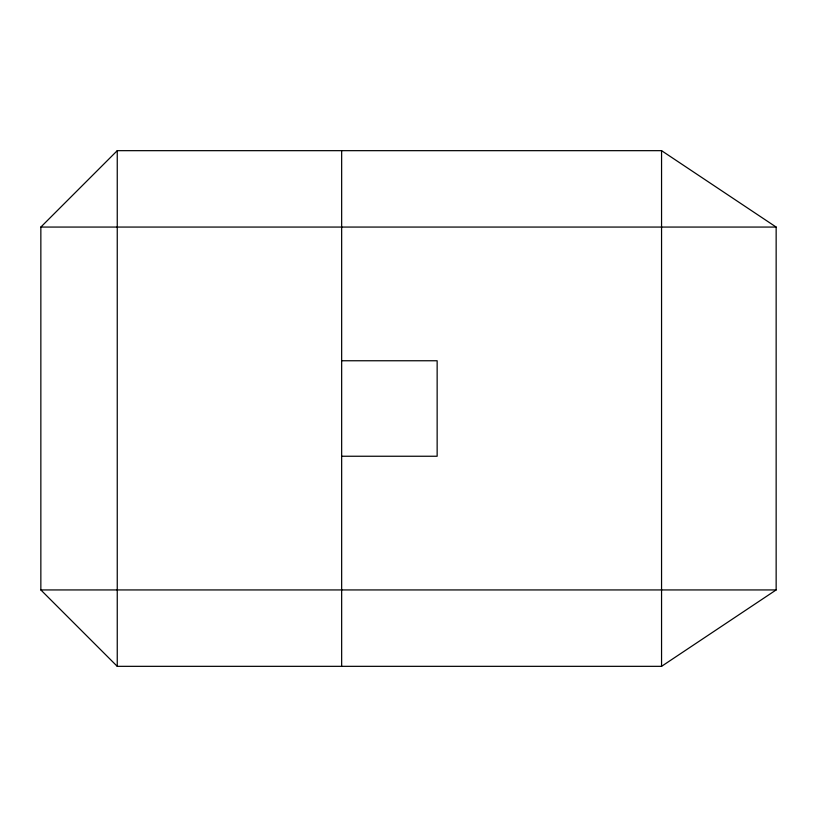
<?xml version="1.0" encoding="UTF-8"?>
<svg xmlns="http://www.w3.org/2000/svg" width="817" height="817" viewBox="0 0 817 817"><rect width="100%" height="100%" fill="white"/><g stroke="black" fill="none" stroke-linecap="round" stroke-linejoin="round"><path stroke-width="1.23" d="M40.85 227.065L117.25 150.665L661.556 150.665L776.15 227.065L776.15 589.935L661.556 666.335L117.25 666.335L40.85 589.935L40.85 227.065L776.15 227.065M341.659 360.757L437.146 360.757L437.146 456.243L341.659 456.243M40.85 589.935L776.15 589.935M661.556 150.665L661.556 666.335M341.659 150.665L341.659 666.335M117.25 150.665L117.25 666.335"/></g></svg>
